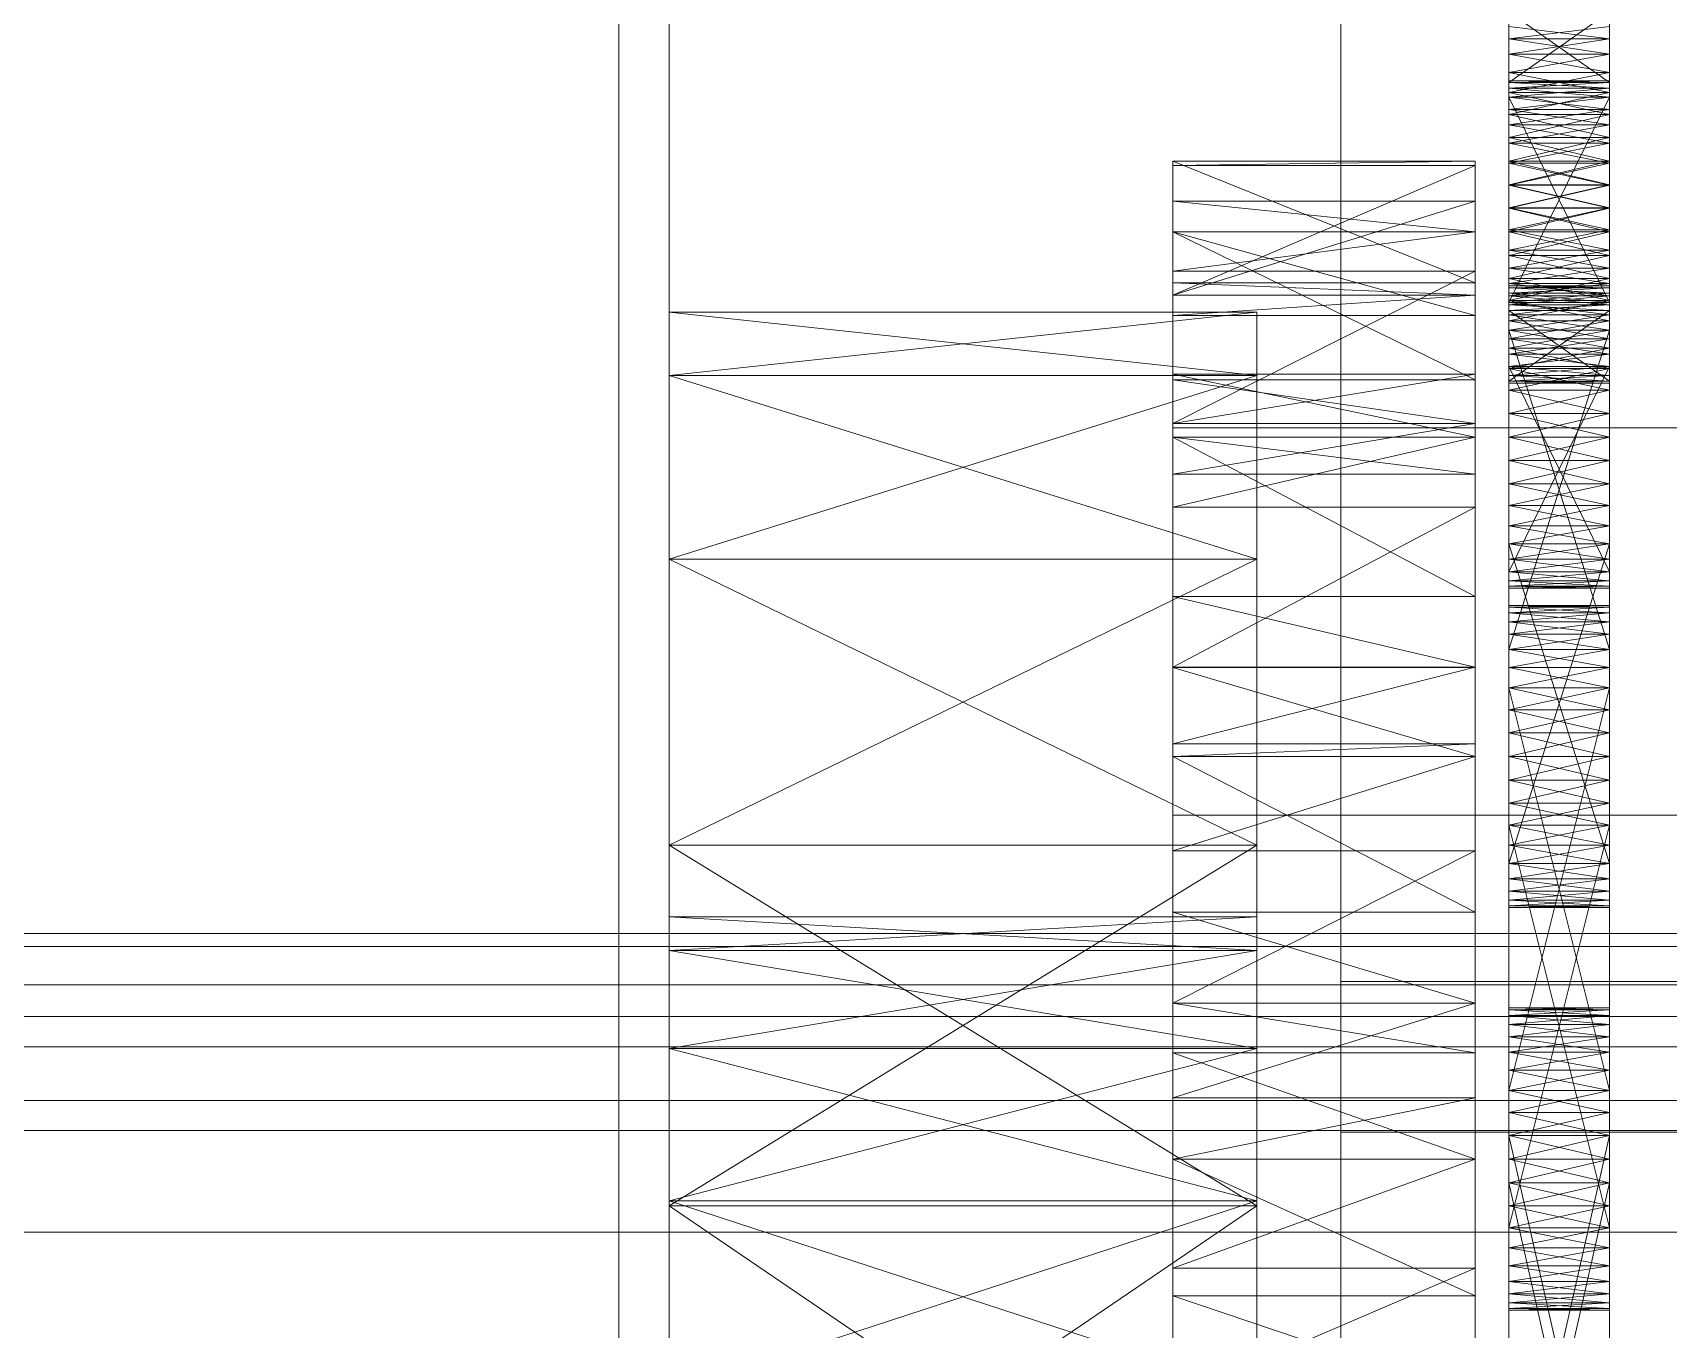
# Model space of a CAD drawing. Header units: millimetres. Extents: x -1970 to 59977, y -65068 to 6837.
# Drawn here: x 1362.1 to 1459.5, y -33217.1 to -33139.8 of the extents above; entities that cross this region are included whole.
import ezdxf

# ---------------------------------------------------------------- set-up
doc = ezdxf.new("R2010")
doc.units = ezdxf.units.MM
doc.layers.add('frontal_C03', color=7, linetype='Continuous', lineweight=0)
doc.layers.add('frontal_secador', color=7, linetype='Continuous', lineweight=0)

msp = doc.modelspace()

# ---------------------------------------------------------------- linework, layer by layer
at = {"layer": 'frontal_C03'}
for p, q in [((1440, -33196.342), (1440, -32849.435)), ((1440, -32858.418), (1440, -33205.325)), ((1440, -33465.833), (1440, -33118.927)), ((1440, -33127.91), (1440, -33474.816)), ((1430, -33186.434), (1430, -33163.387)), ((1430, -33163.387), (1530, -33163.387)), ((1430, -33198.434), (1430, -33163.387)), ((1530, -33186.434), (1430, -33186.434)), ((1430, -33186.434), (1430, -33198.434)), ((1480, -33196.342), (1440, -33196.342)), ((1440, -33196.342), (1440, -33205.325)), ((1530, -33198.434), (-1530, -33198.434)), ((1430, -33198.434), (1530, -33198.434)), ((1530, -33203.434), (-1530, -33203.434)), ((1440, -33205.325), (1480, -33205.325))]:
    msp.add_line(p, q, dxfattribs=at)
at = {"layer": 'frontal_secador'}
for p, q in [((1400, -33250), (1400, -33000)), ((1400, -36000), (1400, -33000)), ((1397, -35940), (1397, -33075)), ((1400, -36000), (1400, -33075)), ((1400, -34600), (1400, -33075)), ((1400, -35940), (1400, -33075)), ((1400, -34650), (1400, -33075)), ((1450, -33138.5), (1450, -33142.82)), ((1450, -33138.5), (1450, -33143.69)), ((1450, -33140.219), (1450, -33138.5)), ((1450, -33142.82), (1450, -33138.611)), ((1456, -33142.82), (1450, -33138.611)), ((1450, -33143.15), (1450, -33138.611)), ((1450, -33138.611), (1450, -33141.136)), ((1450, -33138.611), (1450, -33146.092)), ((1450, -33146.419), (1450, -33138.611)), ((1450, -33138.611), (1450, -33155.519)), ((1450, -33156.999), (1450, -33138.611)), ((1456, -33138.611), (1450, -33142.82)), ((1456, -33142.82), (1456, -33138.5)), ((1456, -33143.69), (1456, -33138.5)), ((1456, -33138.5), (1456, -33140.219)), ((1456, -33138.611), (1456, -33142.82)), ((1456, -33138.611), (1456, -33143.15)), ((1456, -33141.136), (1456, -33138.611)), ((1456, -33146.092), (1456, -33138.611)), ((1456, -33138.611), (1456, -33146.419)), ((1456, -33155.519), (1456, -33138.611)), ((1456, -33138.611), (1456, -33156.999)), ((1450, -33140.219), (1450, -33138.94)), ((1450, -33139.481), (1450, -33140.219)), ((1456, -33139.481), (1450, -33140.219)), ((1450, -33139.481), (1450, -33141.136)), ((1456, -33140.219), (1450, -33139.481)), ((1456, -33138.94), (1456, -33140.219)), ((1456, -33140.219), (1456, -33139.481)), ((1456, -33141.136), (1456, -33139.481)), ((1450, -33142.21), (1450, -33140.219)), ((1450, -33140.219), (1450, -33141.136)), ((1450, -33144.719), (1450, -33140.219)), ((1450, -33140.219), (1450, -33143.69)), ((1450, -33150.281), (1450, -33140.219)), ((1456, -33140.219), (1450, -33140.219)), ((1456, -33140.219), (1450, -33141.136)), ((1456, -33141.136), (1450, -33140.219)), ((1456, -33140.219), (1456, -33142.21)), ((1456, -33141.136), (1456, -33140.219)), ((1456, -33140.219), (1456, -33144.719)), ((1456, -33143.69), (1456, -33140.219)), ((1456, -33140.219), (1456, -33150.281)), ((1450, -33141.136), (1450, -33142.21)), ((1456, -33141.136), (1450, -33141.136)), ((1456, -33141.136), (1450, -33142.21)), ((1450, -33141.136), (1450, -33143.414)), ((1450, -33141.136), (1450, -33146.092)), ((1456, -33142.21), (1450, -33141.136)), ((1456, -33142.21), (1456, -33141.136)), ((1456, -33143.414), (1456, -33141.136)), ((1456, -33146.092), (1456, -33141.136)), ((1450, -33144.719), (1450, -33142.21)), ((1450, -33142.21), (1450, -33143.414)), ((1456, -33142.21), (1450, -33142.21)), ((1456, -33142.21), (1450, -33143.414)), ((1456, -33143.414), (1450, -33142.21)), ((1450, -33142.709), (1450, -33143.15)), ((1450, -33142.82), (1450, -33142.709)), ((1456, -33142.82), (1450, -33142.709)), ((1456, -33142.709), (1450, -33142.709)), ((1456, -33142.709), (1450, -33142.82)), ((1456, -33142.21), (1456, -33144.719)), ((1456, -33143.414), (1456, -33142.21)), ((1456, -33143.15), (1456, -33142.709)), ((1456, -33142.709), (1456, -33142.82)), ((1450, -33143.15), (1450, -33142.82)), ((1456, -33143.15), (1450, -33142.82)), ((1456, -33142.82), (1450, -33142.82)), ((1456, -33142.82), (1450, -33143.15)), ((1450, -33142.82), (1450, -33143.69)), ((1450, -33156.643), (1450, -33142.82)), ((1450, -33142.82), (1450, -33147.623)), ((1450, -33161.143), (1450, -33142.82)), ((1450, -33142.82), (1450, -33158.073)), ((1450, -33171.206), (1450, -33142.82)), ((1450, -33143.15), (1450, -33155.906)), ((1450, -33143.69), (1450, -33143.15)), ((1450, -33144.428), (1450, -33143.15)), ((1450, -33143.15), (1450, -33157.561)), ((1450, -33146.419), (1450, -33143.15)), ((1450, -33151.709), (1450, -33143.15)), ((1456, -33143.69), (1450, -33143.15)), ((1456, -33143.15), (1450, -33143.15)), ((1456, -33143.15), (1450, -33143.69)), ((1450, -33143.414), (1450, -33144.719)), ((1456, -33143.414), (1450, -33143.414)), ((1456, -33143.414), (1450, -33144.719)), ((1450, -33143.414), (1450, -33146.092)), ((1456, -33144.719), (1450, -33143.414)), ((1450, -33155.906), (1450, -33143.69)), ((1450, -33143.69), (1450, -33144.428)), ((1456, -33155.906), (1450, -33143.69)), ((1456, -33143.69), (1450, -33143.69)), ((1456, -33143.69), (1450, -33144.428)), ((1450, -33143.69), (1450, -33145.345)), ((1450, -33143.69), (1450, -33147.623)), ((1450, -33143.69), (1450, -33153.117)), ((1450, -33143.69), (1450, -33160.598)), ((1450, -33150.281), (1450, -33143.69)), ((1456, -33144.428), (1450, -33143.69)), ((1450, -33156.643), (1450, -33143.69)), ((1456, -33143.69), (1450, -33155.906)), ((1456, -33142.82), (1456, -33143.15)), ((1456, -33143.69), (1456, -33142.82)), ((1456, -33142.82), (1456, -33156.643)), ((1456, -33147.623), (1456, -33142.82)), ((1456, -33142.82), (1456, -33161.143)), ((1456, -33158.073), (1456, -33142.82)), ((1456, -33142.82), (1456, -33171.206)), ((1456, -33155.906), (1456, -33143.15)), ((1456, -33143.15), (1456, -33143.69)), ((1456, -33143.15), (1456, -33144.428)), ((1456, -33157.561), (1456, -33143.15)), ((1456, -33143.15), (1456, -33146.419)), ((1456, -33143.15), (1456, -33151.709)), ((1456, -33144.719), (1456, -33143.414)), ((1456, -33146.092), (1456, -33143.414)), ((1456, -33143.69), (1456, -33155.906)), ((1456, -33144.428), (1456, -33143.69)), ((1456, -33145.345), (1456, -33143.69)), ((1456, -33147.623), (1456, -33143.69)), ((1456, -33153.117), (1456, -33143.69)), ((1456, -33160.598), (1456, -33143.69)), ((1456, -33143.69), (1456, -33150.281)), ((1456, -33143.69), (1456, -33156.643)), ((1450, -33146.419), (1450, -33144.428)), ((1450, -33144.428), (1450, -33145.345)), ((1456, -33144.428), (1450, -33144.428)), ((1456, -33144.428), (1450, -33145.345)), ((1456, -33145.345), (1450, -33144.428)), ((1450, -33147.5), (1450, -33144.719)), ((1450, -33144.719), (1450, -33146.092)), ((1450, -33150.281), (1450, -33144.719)), ((1456, -33144.719), (1450, -33144.719)), ((1456, -33144.719), (1450, -33146.092)), ((1456, -33146.092), (1450, -33144.719)), ((1456, -33144.428), (1456, -33146.419)), ((1456, -33145.345), (1456, -33144.428)), ((1456, -33144.719), (1456, -33147.5)), ((1456, -33146.092), (1456, -33144.719)), ((1456, -33144.719), (1456, -33150.281)), ((1450, -33145.345), (1450, -33146.419)), ((1456, -33145.345), (1450, -33145.345)), ((1456, -33145.345), (1450, -33146.419)), ((1450, -33145.345), (1450, -33147.623)), ((1456, -33146.419), (1450, -33145.345)), ((1456, -33146.419), (1456, -33145.345)), ((1456, -33147.623), (1456, -33145.345)), ((1450, -33146.092), (1450, -33147.5)), ((1456, -33146.092), (1450, -33146.092)), ((1456, -33146.092), (1450, -33147.5)), ((1450, -33146.092), (1450, -33148.908)), ((1450, -33146.092), (1450, -33151.586)), ((1450, -33146.092), (1450, -33155.519)), ((1456, -33147.5), (1450, -33146.092)), ((1450, -33148.928), (1450, -33146.419)), ((1450, -33146.419), (1450, -33147.623)), ((1450, -33151.709), (1450, -33146.419)), ((1456, -33146.419), (1450, -33146.419)), ((1456, -33146.419), (1450, -33147.623)), ((1456, -33147.623), (1450, -33146.419)), ((1450, -33156.999), (1450, -33146.419)), ((1456, -33147.5), (1456, -33146.092)), ((1456, -33148.908), (1456, -33146.092)), ((1456, -33151.586), (1456, -33146.092)), ((1456, -33155.519), (1456, -33146.092)), ((1456, -33146.419), (1456, -33148.928)), ((1456, -33147.623), (1456, -33146.419)), ((1456, -33146.419), (1456, -33151.709)), ((1456, -33146.419), (1456, -33156.999)), ((1430, -33154.744), (1430, -33147.5)), ((1430, -33147.5), (1430, -33147.765)), ((1448, -33154.744), (1430, -33147.5)), ((1448, -33147.5), (1430, -33147.5)), ((1448, -33147.5), (1430, -33147.765)), ((1448, -33147.765), (1448, -33147.5)), ((1448, -33147.5), (1448, -33154.744)), ((1450, -33150.281), (1450, -33147.5)), ((1450, -33147.5), (1450, -33148.908)), ((1456, -33147.5), (1450, -33147.5)), ((1456, -33147.5), (1450, -33148.908)), ((1456, -33148.908), (1450, -33147.5)), ((1450, -33147.623), (1450, -33148.928)), ((1456, -33147.623), (1450, -33147.623)), ((1456, -33147.623), (1450, -33148.928)), ((1450, -33147.623), (1450, -33150.301)), ((1450, -33147.623), (1450, -33153.117)), ((1456, -33148.928), (1450, -33147.623)), ((1450, -33147.623), (1450, -33158.073)), ((1456, -33147.5), (1456, -33150.281)), ((1456, -33148.908), (1456, -33147.5)), ((1456, -33148.928), (1456, -33147.623)), ((1456, -33150.301), (1456, -33147.623)), ((1456, -33153.117), (1456, -33147.623)), ((1456, -33158.073), (1456, -33147.623)), ((1430, -33147.765), (1430, -33154.744)), ((1430, -33147.765), (1430, -33155.473)), ((1448, -33147.765), (1430, -33147.765)), ((1448, -33147.765), (1430, -33155.473)), ((1448, -33154.744), (1448, -33147.765)), ((1448, -33155.473), (1448, -33147.765)), ((1450, -33148.908), (1450, -33150.281)), ((1456, -33148.908), (1450, -33148.908)), ((1456, -33148.908), (1450, -33150.281)), ((1450, -33148.908), (1450, -33151.586)), ((1456, -33150.281), (1450, -33148.908)), ((1450, -33151.709), (1450, -33148.928)), ((1450, -33148.928), (1450, -33150.301)), ((1456, -33148.928), (1450, -33148.928)), ((1456, -33148.928), (1450, -33150.301)), ((1456, -33150.301), (1450, -33148.928)), ((1456, -33150.281), (1456, -33148.908)), ((1456, -33151.586), (1456, -33148.908)), ((1456, -33148.928), (1456, -33151.709)), ((1456, -33150.301), (1456, -33148.928)), ((1430, -33149.876), (1430, -33160.513)), ((1430, -33151.709), (1430, -33149.876)), ((1430, -33149.876), (1430, -33155.473)), ((1448, -33151.709), (1430, -33149.876)), ((1448, -33149.876), (1430, -33149.876)), ((1448, -33149.876), (1430, -33155.473)), ((1448, -33160.513), (1448, -33149.876)), ((1448, -33149.876), (1448, -33151.709)), ((1448, -33155.473), (1448, -33149.876)), ((1450, -33152.79), (1450, -33150.281)), ((1450, -33150.281), (1450, -33151.586)), ((1450, -33154.781), (1450, -33150.281)), ((1450, -33160.598), (1450, -33150.281)), ((1456, -33150.281), (1450, -33150.281)), ((1456, -33150.281), (1450, -33151.586)), ((1456, -33151.586), (1450, -33150.281)), ((1450, -33150.301), (1450, -33151.709)), ((1456, -33150.301), (1450, -33150.301)), ((1456, -33150.301), (1450, -33151.709)), ((1450, -33150.301), (1450, -33153.117)), ((1456, -33151.709), (1450, -33150.301)), ((1456, -33150.281), (1456, -33152.79)), ((1456, -33151.586), (1456, -33150.281)), ((1456, -33150.281), (1456, -33154.781)), ((1456, -33150.281), (1456, -33160.598)), ((1456, -33151.709), (1456, -33150.301)), ((1456, -33153.117), (1456, -33150.301)), ((1430, -33160.513), (1430, -33151.709)), ((1430, -33156.683), (1430, -33151.709)), ((1430, -33151.709), (1430, -33154.046)), ((1448, -33160.513), (1430, -33151.709)), ((1448, -33151.709), (1430, -33151.709)), ((1448, -33156.683), (1430, -33151.709)), ((1448, -33151.709), (1430, -33154.046)), ((1448, -33151.709), (1448, -33160.513)), ((1448, -33154.046), (1448, -33151.709)), ((1448, -33151.709), (1448, -33156.683)), ((1450, -33151.586), (1450, -33152.79)), ((1456, -33151.586), (1450, -33151.586)), ((1456, -33151.586), (1450, -33152.79)), ((1450, -33151.586), (1450, -33153.864)), ((1450, -33151.586), (1450, -33155.519)), ((1456, -33152.79), (1450, -33151.586)), ((1450, -33154.49), (1450, -33151.709)), ((1450, -33151.709), (1450, -33153.117)), ((1450, -33156.999), (1450, -33151.709)), ((1450, -33172.814), (1450, -33151.709)), ((1450, -33151.709), (1450, -33157.561)), ((1456, -33151.709), (1450, -33151.709)), ((1456, -33151.709), (1450, -33153.117)), ((1456, -33153.117), (1450, -33151.709)), ((1456, -33152.79), (1456, -33151.586)), ((1456, -33153.864), (1456, -33151.586)), ((1456, -33155.519), (1456, -33151.586)), ((1456, -33151.709), (1456, -33154.49)), ((1456, -33153.117), (1456, -33151.709)), ((1456, -33151.709), (1456, -33156.999)), ((1456, -33151.709), (1456, -33172.814)), ((1456, -33157.561), (1456, -33151.709)), ((1450, -33154.781), (1450, -33152.79)), ((1450, -33152.79), (1450, -33153.864)), ((1456, -33152.79), (1450, -33152.79)), ((1456, -33152.79), (1450, -33153.864)), ((1456, -33153.864), (1450, -33152.79)), ((1450, -33153.117), (1450, -33154.49)), ((1456, -33153.117), (1450, -33153.117)), ((1456, -33153.117), (1450, -33154.49)), ((1450, -33153.117), (1450, -33155.795)), ((1450, -33153.117), (1450, -33158.073)), ((1450, -33153.117), (1450, -33160.598)), ((1456, -33154.49), (1450, -33153.117)), ((1456, -33152.79), (1456, -33154.781)), ((1456, -33153.864), (1456, -33152.79)), ((1456, -33154.49), (1456, -33153.117)), ((1456, -33155.795), (1456, -33153.117)), ((1456, -33158.073), (1456, -33153.117)), ((1456, -33160.598), (1456, -33153.117)), ((1430, -33154.046), (1430, -33156.683)), ((1430, -33154.046), (1430, -33163.111)), ((1448, -33154.046), (1430, -33154.046)), ((1448, -33154.046), (1430, -33163.111)), ((1448, -33156.683), (1448, -33154.046)), ((1448, -33163.111), (1448, -33154.046)), ((1450, -33153.864), (1450, -33154.781)), ((1456, -33153.864), (1450, -33153.864)), ((1456, -33153.864), (1450, -33154.781)), ((1450, -33153.864), (1450, -33155.519)), ((1456, -33154.781), (1450, -33153.864)), ((1456, -33154.781), (1456, -33153.864)), ((1456, -33155.519), (1456, -33153.864)), ((1430, -33155.473), (1430, -33154.744)), ((1448, -33155.473), (1430, -33154.744)), ((1448, -33154.744), (1430, -33154.744)), ((1448, -33154.744), (1448, -33155.473)), ((1450, -33156.999), (1450, -33154.49)), ((1450, -33154.49), (1450, -33155.795)), ((1456, -33154.49), (1450, -33154.49)), ((1456, -33154.49), (1450, -33155.795)), ((1456, -33155.795), (1450, -33154.49)), ((1450, -33156.06), (1450, -33154.781)), ((1450, -33154.781), (1450, -33155.519)), ((1450, -33160.598), (1450, -33154.781)), ((1456, -33154.781), (1450, -33154.781)), ((1456, -33154.781), (1450, -33155.519)), ((1456, -33155.519), (1450, -33154.781)), ((1450, -33154.925), (1450, -33155.365)), ((1450, -33155.035), (1450, -33154.925)), ((1450, -33154.925), (1450, -33156.643)), ((1450, -33154.925), (1450, -33178.865)), ((1450, -33161.143), (1450, -33154.925)), ((1456, -33155.035), (1450, -33154.925)), ((1456, -33154.925), (1450, -33154.925)), ((1456, -33154.925), (1450, -33155.035)), ((1450, -33155.365), (1450, -33155.035)), ((1456, -33155.365), (1450, -33155.035)), ((1456, -33155.035), (1450, -33155.035)), ((1456, -33155.035), (1450, -33155.365)), ((1450, -33155.035), (1450, -33155.906)), ((1450, -33155.035), (1450, -33157.561)), ((1450, -33155.365), (1450, -33156.643)), ((1450, -33155.906), (1450, -33155.365)), ((1456, -33155.906), (1450, -33155.365)), ((1456, -33155.365), (1450, -33155.365)), ((1456, -33155.365), (1450, -33155.906)), ((1456, -33154.49), (1456, -33156.999)), ((1456, -33155.795), (1456, -33154.49)), ((1456, -33154.781), (1456, -33156.06)), ((1456, -33155.519), (1456, -33154.781)), ((1456, -33154.781), (1456, -33160.598)), ((1456, -33155.365), (1456, -33154.925)), ((1456, -33154.925), (1456, -33155.035)), ((1456, -33156.643), (1456, -33154.925)), ((1456, -33178.865), (1456, -33154.925)), ((1456, -33154.925), (1456, -33161.143)), ((1456, -33155.035), (1456, -33155.365)), ((1456, -33155.906), (1456, -33155.035)), ((1456, -33157.561), (1456, -33155.035)), ((1456, -33156.643), (1456, -33155.365)), ((1456, -33155.365), (1456, -33155.906)), ((1430, -33155.473), (1430, -33160.513)), ((1430, -33155.473), (1430, -33163.111)), ((1430, -33155.473), (1430, -33156.683)), ((1430, -33177.639), (1430, -33155.473)), ((1448, -33155.473), (1430, -33155.473)), ((1448, -33155.473), (1430, -33156.683)), ((1448, -33160.513), (1448, -33155.473)), ((1448, -33163.111), (1448, -33155.473)), ((1448, -33156.683), (1448, -33155.473)), ((1448, -33155.473), (1448, -33177.639)), ((1450, -33155.519), (1450, -33156.06)), ((1456, -33155.519), (1450, -33155.519)), ((1456, -33155.519), (1450, -33156.06)), ((1450, -33155.519), (1450, -33156.389)), ((1450, -33155.519), (1450, -33160.709)), ((1450, -33155.519), (1450, -33160.269)), ((1450, -33155.519), (1450, -33156.999)), ((1456, -33156.06), (1450, -33155.519)), ((1450, -33155.795), (1450, -33156.999)), ((1456, -33155.795), (1450, -33155.795)), ((1456, -33155.795), (1450, -33156.999)), ((1450, -33155.795), (1450, -33158.073)), ((1456, -33156.999), (1450, -33155.795)), ((1450, -33156.643), (1450, -33155.906)), ((1456, -33156.643), (1450, -33155.906)), ((1456, -33155.906), (1450, -33155.906)), ((1456, -33155.906), (1450, -33156.643)), ((1450, -33155.906), (1450, -33157.561)), ((1450, -33177.66), (1450, -33155.906)), ((1450, -33182.95), (1450, -33155.906)), ((1450, -33155.906), (1450, -33168.01)), ((1450, -33191.51), (1450, -33155.906)), ((1450, -33160.598), (1450, -33156.06)), ((1450, -33156.06), (1450, -33156.389)), ((1456, -33156.06), (1450, -33156.06)), ((1456, -33156.06), (1450, -33156.389)), ((1456, -33156.389), (1450, -33156.06)), ((1450, -33156.389), (1450, -33160.598)), ((1456, -33156.389), (1450, -33156.389)), ((1456, -33156.389), (1450, -33160.598)), ((1450, -33156.389), (1450, -33160.709)), ((1456, -33160.598), (1450, -33156.389)), ((1456, -33156.06), (1456, -33155.519)), ((1456, -33156.389), (1456, -33155.519)), ((1456, -33160.709), (1456, -33155.519)), ((1456, -33160.269), (1456, -33155.519)), ((1456, -33156.999), (1456, -33155.519)), ((1456, -33156.999), (1456, -33155.795)), ((1456, -33158.073), (1456, -33155.795)), ((1456, -33155.906), (1456, -33156.643)), ((1456, -33157.561), (1456, -33155.906)), ((1456, -33155.906), (1456, -33177.66)), ((1456, -33155.906), (1456, -33182.95)), ((1456, -33168.01), (1456, -33155.906)), ((1456, -33155.906), (1456, -33191.51)), ((1456, -33156.06), (1456, -33160.598)), ((1456, -33156.389), (1456, -33156.06)), ((1456, -33160.598), (1456, -33156.389)), ((1456, -33160.709), (1456, -33156.389)), ((1400, -33160.269), (1400, -33156.5)), ((1435, -33160.269), (1400, -33156.5)), ((1435, -33156.5), (1400, -33156.5)), ((1435, -33156.5), (1400, -33160.269)), ((1430, -33163.111), (1430, -33156.683)), ((1448, -33156.683), (1430, -33156.683)), ((1435, -33160.269), (1435, -33156.5)), ((1448, -33156.683), (1448, -33163.111)), ((1450, -33156.643), (1450, -33176.586)), ((1450, -33157.561), (1450, -33156.643)), ((1450, -33158.635), (1450, -33156.643)), ((1450, -33156.643), (1450, -33178.865)), ((1450, -33161.143), (1450, -33156.643)), ((1456, -33157.561), (1450, -33156.643)), ((1456, -33156.643), (1450, -33156.643)), ((1456, -33156.643), (1450, -33157.561)), ((1450, -33158.99), (1450, -33156.999)), ((1450, -33156.999), (1450, -33158.073)), ((1450, -33172.814), (1450, -33156.999)), ((1456, -33156.999), (1450, -33156.999)), ((1456, -33156.999), (1450, -33158.073)), ((1456, -33158.073), (1450, -33156.999)), ((1450, -33160.269), (1450, -33156.999)), ((1456, -33176.586), (1456, -33156.643)), ((1456, -33156.643), (1456, -33157.561)), ((1456, -33156.643), (1456, -33158.635)), ((1456, -33178.865), (1456, -33156.643)), ((1456, -33156.643), (1456, -33161.143)), ((1456, -33156.999), (1456, -33158.99)), ((1456, -33158.073), (1456, -33156.999)), ((1456, -33156.999), (1456, -33172.814)), ((1456, -33156.999), (1456, -33160.269)), ((1450, -33176.586), (1450, -33157.561)), ((1450, -33157.561), (1450, -33158.635)), ((1456, -33176.586), (1450, -33157.561)), ((1456, -33157.561), (1450, -33157.561)), ((1456, -33157.561), (1450, -33158.635)), ((1450, -33157.561), (1450, -33159.839)), ((1450, -33157.561), (1450, -33162.517)), ((1450, -33157.561), (1450, -33168.01)), ((1450, -33157.561), (1450, -33172.814)), ((1456, -33158.635), (1450, -33157.561)), ((1450, -33177.66), (1450, -33157.561)), ((1456, -33157.561), (1450, -33176.586)), ((1450, -33158.073), (1450, -33158.99)), ((1456, -33158.073), (1450, -33158.073)), ((1456, -33158.073), (1450, -33158.99)), ((1450, -33158.073), (1450, -33159.728)), ((1450, -33158.073), (1450, -33160.598)), ((1456, -33158.99), (1450, -33158.073)), ((1450, -33158.073), (1450, -33172.484)), ((1450, -33158.073), (1450, -33172.925)), ((1450, -33158.073), (1450, -33171.206)), ((1456, -33157.561), (1456, -33176.586)), ((1456, -33158.635), (1456, -33157.561)), ((1456, -33159.839), (1456, -33157.561)), ((1456, -33162.517), (1456, -33157.561)), ((1456, -33168.01), (1456, -33157.561)), ((1456, -33172.814), (1456, -33157.561)), ((1456, -33157.561), (1456, -33177.66)), ((1456, -33158.99), (1456, -33158.073)), ((1456, -33159.728), (1456, -33158.073)), ((1456, -33160.598), (1456, -33158.073)), ((1456, -33172.484), (1456, -33158.073)), ((1456, -33172.925), (1456, -33158.073)), ((1456, -33171.206), (1456, -33158.073)), ((1450, -33161.143), (1450, -33158.635)), ((1450, -33158.635), (1450, -33159.839)), ((1456, -33158.635), (1450, -33158.635)), ((1456, -33158.635), (1450, -33159.839)), ((1456, -33159.839), (1450, -33158.635)), ((1450, -33171.944), (1450, -33158.99)), ((1450, -33158.99), (1450, -33159.728)), ((1450, -33172.814), (1450, -33158.99)), ((1456, -33158.99), (1450, -33158.99)), ((1456, -33158.99), (1450, -33159.728)), ((1456, -33159.728), (1450, -33158.99)), ((1450, -33160.269), (1450, -33158.99)), ((1456, -33158.635), (1456, -33161.143)), ((1456, -33159.839), (1456, -33158.635)), ((1456, -33158.99), (1456, -33171.944)), ((1456, -33159.728), (1456, -33158.99)), ((1456, -33158.99), (1456, -33172.814)), ((1456, -33158.99), (1456, -33160.269)), ((1400, -33160.269), (1400, -33188.24)), ((1400, -33171.206), (1400, -33160.269)), ((1400, -33233.5), (1400, -33160.269)), ((1400, -33200.33), (1400, -33160.269)), ((1400, -33194.507), (1400, -33160.269)), ((1400, -33192.5), (1400, -33160.269)), ((1435, -33171.206), (1400, -33160.269)), ((1435, -33160.269), (1400, -33160.269)), ((1435, -33160.269), (1400, -33171.206)), ((1430, -33160.173), (1430, -33173.428)), ((1430, -33163.925), (1430, -33160.173)), ((1430, -33160.173), (1430, -33163.111)), ((1448, -33163.925), (1430, -33160.173)), ((1448, -33160.173), (1430, -33160.173)), ((1448, -33160.173), (1430, -33163.111)), ((1435, -33188.24), (1435, -33160.269)), ((1435, -33160.269), (1435, -33171.206)), ((1435, -33160.269), (1435, -33233.5)), ((1435, -33160.269), (1435, -33200.33)), ((1435, -33160.269), (1435, -33194.507)), ((1435, -33160.269), (1435, -33192.5)), ((1448, -33173.428), (1448, -33160.173)), ((1448, -33160.173), (1448, -33163.925)), ((1448, -33163.111), (1448, -33160.173)), ((1450, -33159.728), (1450, -33171.944)), ((1456, -33159.728), (1450, -33159.728)), ((1456, -33159.728), (1450, -33171.944)), ((1450, -33159.728), (1450, -33160.598)), ((1450, -33160.269), (1450, -33159.728)), ((1456, -33160.269), (1450, -33159.728)), ((1456, -33159.728), (1450, -33160.269)), ((1450, -33159.728), (1450, -33172.484)), ((1456, -33171.944), (1450, -33159.728)), ((1450, -33159.839), (1450, -33161.143)), ((1456, -33159.839), (1450, -33159.839)), ((1456, -33159.839), (1450, -33161.143)), ((1450, -33159.839), (1450, -33162.517)), ((1456, -33161.143), (1450, -33159.839)), ((1450, -33160.598), (1450, -33160.269)), ((1456, -33160.598), (1450, -33160.269)), ((1456, -33160.269), (1450, -33160.269)), ((1450, -33160.709), (1450, -33160.269)), ((1456, -33160.269), (1450, -33160.598)), ((1456, -33171.944), (1456, -33159.728)), ((1456, -33160.598), (1456, -33159.728)), ((1456, -33159.728), (1456, -33160.269)), ((1456, -33172.484), (1456, -33159.728)), ((1456, -33161.143), (1456, -33159.839)), ((1456, -33162.517), (1456, -33159.839)), ((1456, -33160.269), (1456, -33160.598)), ((1456, -33160.269), (1456, -33160.709)), ((1430, -33163.111), (1430, -33160.513)), ((1448, -33163.111), (1430, -33160.513)), ((1448, -33160.513), (1430, -33160.513)), ((1448, -33160.513), (1448, -33163.111)), ((1450, -33160.598), (1450, -33160.709)), ((1450, -33160.598), (1456, -33160.598)), ((1456, -33160.598), (1450, -33160.709)), ((1456, -33160.709), (1450, -33160.598)), ((1456, -33160.709), (1450, -33160.709)), ((1450, -33163.925), (1450, -33161.143)), ((1450, -33161.143), (1450, -33162.517)), ((1450, -33166.706), (1450, -33161.143)), ((1450, -33190.969), (1450, -33161.143)), ((1450, -33161.143), (1450, -33178.865)), ((1456, -33161.143), (1450, -33161.143)), ((1456, -33161.143), (1450, -33162.517)), ((1456, -33162.517), (1450, -33161.143)), ((1450, -33171.206), (1450, -33161.143)), ((1456, -33160.598), (1456, -33160.709)), ((1456, -33161.143), (1456, -33163.925)), ((1456, -33162.517), (1456, -33161.143)), ((1456, -33161.143), (1456, -33166.706)), ((1456, -33161.143), (1456, -33190.969)), ((1456, -33178.865), (1456, -33161.143)), ((1456, -33161.143), (1456, -33171.206)), ((1430, -33163.111), (1430, -33173.428)), ((1430, -33163.111), (1430, -33177.639)), ((1430, -33163.111), (1430, -33166.141)), ((1430, -33163.111), (1430, -33197.635)), ((1430, -33163.111), (1430, -33245.858)), ((1448, -33163.111), (1430, -33163.111)), ((1448, -33163.111), (1430, -33166.141)), ((1448, -33173.428), (1448, -33163.111)), ((1448, -33177.639), (1448, -33163.111)), ((1448, -33166.141), (1448, -33163.111)), ((1448, -33197.635), (1448, -33163.111)), ((1448, -33245.858), (1448, -33163.111)), ((1450, -33162.517), (1450, -33163.925)), ((1456, -33162.517), (1450, -33162.517)), ((1456, -33162.517), (1450, -33163.925)), ((1450, -33162.517), (1450, -33165.333)), ((1450, -33162.517), (1450, -33168.01)), ((1456, -33163.925), (1450, -33162.517)), ((1456, -33163.925), (1456, -33162.517)), ((1456, -33165.333), (1456, -33162.517)), ((1456, -33168.01), (1456, -33162.517)), ((1430, -33173.428), (1430, -33163.925)), ((1430, -33166.141), (1430, -33163.925)), ((1430, -33163.925), (1430, -33168.105)), ((1448, -33173.428), (1430, -33163.925)), ((1448, -33163.925), (1430, -33163.925)), ((1448, -33166.141), (1430, -33163.925)), ((1448, -33163.925), (1430, -33168.105)), ((1448, -33163.925), (1448, -33173.428)), ((1448, -33168.105), (1448, -33163.925)), ((1448, -33163.925), (1448, -33166.141)), ((1450, -33166.706), (1450, -33163.925)), ((1450, -33163.925), (1450, -33165.333)), ((1456, -33163.925), (1450, -33163.925)), ((1456, -33163.925), (1450, -33165.333)), ((1456, -33165.333), (1450, -33163.925)), ((1456, -33163.925), (1456, -33166.706)), ((1456, -33165.333), (1456, -33163.925)), ((1430, -33168.105), (1430, -33166.141)), ((1430, -33177.639), (1430, -33166.141)), ((1448, -33166.141), (1430, -33166.141)), ((1448, -33166.141), (1448, -33168.105)), ((1448, -33166.141), (1448, -33177.639)), ((1450, -33165.333), (1450, -33166.706)), ((1456, -33165.333), (1450, -33165.333)), ((1456, -33165.333), (1450, -33166.706)), ((1450, -33165.333), (1450, -33168.01)), ((1456, -33166.706), (1450, -33165.333)), ((1456, -33166.706), (1456, -33165.333)), ((1456, -33168.01), (1456, -33165.333)), ((1450, -33169.215), (1450, -33166.706)), ((1450, -33166.706), (1450, -33168.01)), ((1450, -33190.969), (1450, -33166.706)), ((1456, -33166.706), (1450, -33166.706)), ((1456, -33166.706), (1450, -33168.01)), ((1456, -33168.01), (1450, -33166.706)), ((1450, -33171.206), (1450, -33166.706)), ((1456, -33166.706), (1456, -33169.215)), ((1456, -33168.01), (1456, -33166.706)), ((1456, -33166.706), (1456, -33190.969)), ((1456, -33166.706), (1456, -33171.206)), ((1430, -33168.105), (1430, -33177.639)), ((1448, -33168.105), (1430, -33168.105)), ((1448, -33168.105), (1430, -33177.639)), ((1448, -33177.639), (1448, -33168.105)), ((1450, -33168.01), (1450, -33169.215)), ((1456, -33168.01), (1450, -33168.01)), ((1456, -33168.01), (1450, -33169.215)), ((1450, -33168.01), (1450, -33170.289)), ((1450, -33168.01), (1450, -33171.944)), ((1450, -33168.01), (1450, -33172.814)), ((1456, -33169.215), (1450, -33168.01)), ((1450, -33168.01), (1450, -33190.232)), ((1450, -33168.01), (1450, -33191.51)), ((1456, -33169.215), (1456, -33168.01)), ((1456, -33170.289), (1456, -33168.01)), ((1456, -33171.944), (1456, -33168.01)), ((1456, -33172.814), (1456, -33168.01)), ((1456, -33190.232), (1456, -33168.01)), ((1456, -33191.51), (1456, -33168.01)), ((1450, -33189.314), (1450, -33169.215)), ((1450, -33169.215), (1450, -33170.289)), ((1450, -33190.969), (1450, -33169.215)), ((1456, -33169.215), (1450, -33169.215)), ((1456, -33169.215), (1450, -33170.289)), ((1456, -33170.289), (1450, -33169.215)), ((1450, -33171.206), (1450, -33169.215)), ((1456, -33169.215), (1456, -33189.314)), ((1456, -33170.289), (1456, -33169.215)), ((1456, -33169.215), (1456, -33190.969)), ((1456, -33169.215), (1456, -33171.206)), ((1450, -33170.289), (1450, -33189.314)), ((1456, -33170.289), (1450, -33170.289)), ((1456, -33170.289), (1450, -33189.314)), ((1450, -33170.289), (1450, -33171.944)), ((1450, -33171.206), (1450, -33170.289)), ((1456, -33171.206), (1450, -33170.289)), ((1456, -33170.289), (1450, -33171.206)), ((1450, -33170.289), (1450, -33190.232)), ((1456, -33189.314), (1450, -33170.289)), ((1456, -33189.314), (1456, -33170.289)), ((1456, -33171.944), (1456, -33170.289)), ((1456, -33170.289), (1456, -33171.206)), ((1456, -33190.232), (1456, -33170.289)), ((1400, -33188.24), (1400, -33171.206)), ((1435, -33188.24), (1400, -33171.206)), ((1435, -33171.206), (1400, -33171.206)), ((1435, -33171.206), (1400, -33188.24)), ((1435, -33171.206), (1435, -33188.24)), ((1450, -33171.944), (1450, -33171.206)), ((1456, -33171.944), (1450, -33171.206)), ((1456, -33171.206), (1450, -33171.206)), ((1450, -33172.484), (1450, -33171.206)), ((1450, -33172.925), (1450, -33171.206)), ((1456, -33171.206), (1450, -33171.944)), ((1450, -33172.814), (1450, -33171.944)), ((1450, -33171.944), (1450, -33172.484)), ((1450, -33171.944), (1456, -33171.944)), ((1456, -33171.944), (1450, -33172.484)), ((1456, -33172.484), (1450, -33171.944)), ((1456, -33171.206), (1456, -33171.944)), ((1456, -33171.206), (1456, -33172.484)), ((1456, -33171.206), (1456, -33172.925)), ((1456, -33171.944), (1456, -33172.814)), ((1456, -33172.484), (1456, -33171.944)), ((1450, -33172.484), (1450, -33172.814)), ((1456, -33172.484), (1450, -33172.484)), ((1456, -33172.484), (1450, -33172.814)), ((1456, -33172.814), (1450, -33172.484)), ((1450, -33172.925), (1450, -33172.484)), ((1450, -33172.814), (1450, -33172.925)), ((1456, -33172.814), (1450, -33172.814)), ((1456, -33172.814), (1450, -33172.925)), ((1456, -33172.925), (1450, -33172.814)), ((1456, -33172.925), (1450, -33172.925)), ((1456, -33172.814), (1456, -33172.484)), ((1456, -33172.484), (1456, -33172.925)), ((1456, -33172.814), (1456, -33172.925)), ((1430, -33177.639), (1430, -33173.428)), ((1448, -33177.639), (1430, -33173.428)), ((1448, -33173.428), (1430, -33173.428)), ((1448, -33173.428), (1448, -33177.639)), ((1450, -33173.95), (1450, -33174.391)), ((1450, -33174.061), (1450, -33173.95)), ((1456, -33174.061), (1450, -33173.95)), ((1456, -33173.95), (1450, -33173.95)), ((1456, -33173.95), (1450, -33174.061)), ((1450, -33174.391), (1450, -33174.061)), ((1456, -33174.391), (1450, -33174.061)), ((1456, -33174.061), (1450, -33174.061)), ((1456, -33174.061), (1450, -33174.391)), ((1450, -33174.061), (1450, -33174.931)), ((1450, -33176.586), (1450, -33174.061)), ((1450, -33174.391), (1450, -33175.669)), ((1450, -33174.931), (1450, -33174.391)), ((1450, -33174.391), (1450, -33177.66)), ((1450, -33174.391), (1450, -33205.517)), ((1456, -33174.931), (1450, -33174.391)), ((1456, -33174.391), (1450, -33174.391)), ((1456, -33174.391), (1450, -33174.931)), ((1456, -33174.391), (1456, -33173.95)), ((1456, -33173.95), (1456, -33174.061)), ((1456, -33174.061), (1456, -33174.391)), ((1456, -33174.931), (1456, -33174.061)), ((1456, -33174.061), (1456, -33176.586)), ((1456, -33175.669), (1456, -33174.391)), ((1456, -33174.391), (1456, -33174.931)), ((1456, -33177.66), (1456, -33174.391)), ((1456, -33205.517), (1456, -33174.391)), ((1450, -33175.669), (1450, -33174.931)), ((1456, -33175.669), (1450, -33174.931)), ((1456, -33174.931), (1450, -33174.931)), ((1456, -33174.931), (1450, -33175.669)), ((1450, -33174.931), (1450, -33176.586)), ((1450, -33174.931), (1450, -33178.865)), ((1450, -33174.931), (1450, -33184.358)), ((1450, -33175.669), (1450, -33177.66)), ((1450, -33176.586), (1450, -33175.669)), ((1456, -33176.586), (1450, -33175.669)), ((1456, -33175.669), (1450, -33175.669)), ((1456, -33175.669), (1450, -33176.586)), ((1456, -33174.931), (1456, -33175.669)), ((1456, -33176.586), (1456, -33174.931)), ((1456, -33178.865), (1456, -33174.931)), ((1456, -33184.358), (1456, -33174.931)), ((1456, -33177.66), (1456, -33175.669)), ((1456, -33175.669), (1456, -33176.586)), ((1450, -33177.66), (1450, -33176.586)), ((1456, -33177.66), (1450, -33176.586)), ((1456, -33176.586), (1450, -33176.586)), ((1456, -33176.586), (1450, -33177.66)), ((1450, -33176.586), (1450, -33178.865)), ((1450, -33204.143), (1450, -33176.586)), ((1450, -33209.706), (1450, -33176.586)), ((1450, -33176.586), (1450, -33184.358)), ((1450, -33215.925), (1450, -33176.586)), ((1456, -33176.586), (1456, -33177.66)), ((1456, -33178.865), (1456, -33176.586)), ((1456, -33176.586), (1456, -33204.143)), ((1456, -33176.586), (1456, -33209.706)), ((1456, -33184.358), (1456, -33176.586)), ((1456, -33176.586), (1456, -33215.925)), ((1430, -33177.639), (1430, -33192.223)), ((1430, -33177.639), (1430, -33197.635)), ((1430, -33177.639), (1430, -33182.194)), ((1430, -33221.142), (1430, -33177.639)), ((1430, -33269.365), (1430, -33177.639)), ((1430, -33177.639), (1430, -33245.858)), ((1430, -33311.527), (1430, -33177.639)), ((1448, -33177.647), (1430, -33177.639)), ((1448, -33177.639), (1430, -33177.639)), ((1448, -33177.639), (1430, -33182.194)), ((1430, -33177.647), (1430, -33192.223)), ((1430, -33182.95), (1430, -33177.647)), ((1448, -33182.95), (1430, -33177.647)), ((1448, -33177.647), (1430, -33177.647)), ((1448, -33192.223), (1448, -33177.639)), ((1448, -33197.635), (1448, -33177.639)), ((1448, -33182.194), (1448, -33177.639)), ((1448, -33177.639), (1448, -33221.142)), ((1448, -33177.639), (1448, -33269.365)), ((1448, -33245.858), (1448, -33177.639)), ((1448, -33177.639), (1448, -33311.527)), ((1448, -33192.223), (1448, -33177.647)), ((1448, -33177.647), (1448, -33182.95)), ((1450, -33177.66), (1450, -33202.839)), ((1450, -33178.865), (1450, -33177.66)), ((1450, -33180.169), (1450, -33177.66)), ((1450, -33177.66), (1450, -33205.517)), ((1450, -33182.95), (1450, -33177.66)), ((1450, -33213.289), (1450, -33177.66)), ((1456, -33178.865), (1450, -33177.66)), ((1456, -33177.66), (1450, -33177.66)), ((1456, -33177.66), (1450, -33178.865)), ((1456, -33202.839), (1456, -33177.66)), ((1456, -33177.66), (1456, -33178.865)), ((1456, -33177.66), (1456, -33180.169)), ((1456, -33205.517), (1456, -33177.66)), ((1456, -33177.66), (1456, -33182.95)), ((1456, -33177.66), (1456, -33213.289)), ((1450, -33202.839), (1450, -33178.865)), ((1450, -33178.865), (1450, -33180.169)), ((1456, -33202.839), (1450, -33178.865)), ((1456, -33178.865), (1450, -33178.865)), ((1456, -33178.865), (1450, -33180.169)), ((1450, -33178.865), (1450, -33181.542)), ((1450, -33178.865), (1450, -33184.358)), ((1450, -33178.865), (1450, -33189.314)), ((1450, -33178.865), (1450, -33190.969)), ((1456, -33180.169), (1450, -33178.865)), ((1450, -33204.143), (1450, -33178.865)), ((1456, -33178.865), (1450, -33202.839)), ((1456, -33178.865), (1456, -33202.839)), ((1456, -33180.169), (1456, -33178.865)), ((1456, -33181.542), (1456, -33178.865)), ((1456, -33184.358), (1456, -33178.865)), ((1456, -33189.314), (1456, -33178.865)), ((1456, -33190.969), (1456, -33178.865)), ((1456, -33178.865), (1456, -33204.143)), ((1450, -33182.95), (1450, -33180.169)), ((1450, -33180.169), (1450, -33181.542)), ((1456, -33180.169), (1450, -33180.169)), ((1456, -33180.169), (1450, -33181.542)), ((1456, -33181.542), (1450, -33180.169)), ((1456, -33180.169), (1456, -33182.95)), ((1456, -33181.542), (1456, -33180.169)), ((1450, -33181.542), (1450, -33182.95)), ((1456, -33181.542), (1450, -33181.542)), ((1456, -33181.542), (1450, -33182.95)), ((1450, -33181.542), (1450, -33184.358)), ((1456, -33182.95), (1450, -33181.542)), ((1456, -33182.95), (1456, -33181.542)), ((1456, -33184.358), (1456, -33181.542)), ((1430, -33188.565), (1430, -33182.194)), ((1430, -33182.194), (1430, -33182.95)), ((1430, -33197.635), (1430, -33182.194)), ((1448, -33182.194), (1430, -33182.194)), ((1448, -33182.194), (1430, -33182.95)), ((1448, -33182.194), (1448, -33188.565)), ((1448, -33182.95), (1448, -33182.194)), ((1448, -33182.194), (1448, -33197.635)), ((1430, -33192.223), (1430, -33182.95)), ((1430, -33182.95), (1430, -33188.565)), ((1448, -33192.223), (1430, -33182.95)), ((1448, -33182.95), (1430, -33182.95)), ((1448, -33182.95), (1430, -33188.565)), ((1448, -33182.95), (1448, -33192.223)), ((1448, -33188.565), (1448, -33182.95)), ((1450, -33185.732), (1450, -33182.95)), ((1450, -33182.95), (1450, -33184.358)), ((1450, -33213.289), (1450, -33182.95)), ((1456, -33182.95), (1450, -33182.95)), ((1456, -33182.95), (1450, -33184.358)), ((1456, -33184.358), (1450, -33182.95)), ((1450, -33188.24), (1450, -33182.95)), ((1450, -33191.51), (1450, -33182.95)), ((1456, -33182.95), (1456, -33185.732)), ((1456, -33184.358), (1456, -33182.95)), ((1456, -33182.95), (1456, -33213.289)), ((1456, -33182.95), (1456, -33188.24)), ((1456, -33182.95), (1456, -33191.51)), ((1450, -33184.358), (1450, -33185.732)), ((1456, -33184.358), (1450, -33184.358)), ((1456, -33184.358), (1450, -33185.732)), ((1450, -33184.358), (1450, -33187.036)), ((1450, -33184.358), (1450, -33189.314)), ((1456, -33185.732), (1450, -33184.358)), ((1450, -33184.358), (1450, -33212.215)), ((1450, -33184.358), (1450, -33214.206)), ((1450, -33184.358), (1450, -33215.925)), ((1456, -33185.732), (1456, -33184.358)), ((1456, -33187.036), (1456, -33184.358)), ((1456, -33189.314), (1456, -33184.358)), ((1456, -33212.215), (1456, -33184.358)), ((1456, -33214.206), (1456, -33184.358)), ((1456, -33215.925), (1456, -33184.358)), ((1450, -33211.01), (1450, -33185.732)), ((1450, -33185.732), (1450, -33187.036)), ((1450, -33213.289), (1450, -33185.732)), ((1456, -33185.732), (1450, -33185.732)), ((1456, -33185.732), (1450, -33187.036)), ((1456, -33187.036), (1450, -33185.732)), ((1450, -33188.24), (1450, -33185.732)), ((1456, -33185.732), (1456, -33211.01)), ((1456, -33187.036), (1456, -33185.732)), ((1456, -33185.732), (1456, -33213.289)), ((1456, -33185.732), (1456, -33188.24)), ((1450, -33187.036), (1450, -33211.01)), ((1456, -33187.036), (1450, -33187.036)), ((1456, -33187.036), (1450, -33211.01)), ((1450, -33187.036), (1450, -33189.314)), ((1450, -33188.24), (1450, -33187.036)), ((1456, -33188.24), (1450, -33187.036)), ((1456, -33187.036), (1450, -33188.24)), ((1450, -33187.036), (1450, -33212.215)), ((1456, -33211.01), (1450, -33187.036)), ((1456, -33211.01), (1456, -33187.036)), ((1456, -33189.314), (1456, -33187.036)), ((1456, -33187.036), (1456, -33188.24)), ((1456, -33212.215), (1456, -33187.036)), ((1400, -33188.24), (1400, -33233.5)), ((1400, -33209.706), (1400, -33188.24)), ((1400, -33188.24), (1400, -33278.76)), ((1400, -33192.5), (1400, -33188.24)), ((1400, -33194.507), (1400, -33188.24)), ((1400, -33200.33), (1400, -33188.24)), ((1400, -33209.401), (1400, -33188.24)), ((1400, -33220.83), (1400, -33188.24)), ((1435, -33209.706), (1400, -33188.24)), ((1435, -33188.24), (1400, -33188.24)), ((1435, -33188.24), (1400, -33209.706)), ((1435, -33233.5), (1435, -33188.24)), ((1435, -33188.24), (1435, -33209.706)), ((1435, -33278.76), (1435, -33188.24)), ((1435, -33188.24), (1435, -33192.5)), ((1435, -33188.24), (1435, -33194.507)), ((1435, -33188.24), (1435, -33200.33)), ((1435, -33188.24), (1435, -33209.401)), ((1435, -33188.24), (1435, -33220.83)), ((1450, -33189.314), (1450, -33188.24)), ((1456, -33189.314), (1450, -33188.24)), ((1456, -33188.24), (1450, -33188.24)), ((1450, -33190.232), (1450, -33188.24)), ((1450, -33191.51), (1450, -33188.24)), ((1456, -33188.24), (1450, -33189.314)), ((1456, -33188.24), (1456, -33189.314)), ((1456, -33188.24), (1456, -33190.232)), ((1456, -33188.24), (1456, -33191.51)), ((1430, -33188.565), (1430, -33197.635)), ((1448, -33188.565), (1430, -33188.565)), ((1448, -33188.565), (1430, -33197.635)), ((1448, -33197.635), (1448, -33188.565)), ((1450, -33190.969), (1450, -33189.314)), ((1450, -33189.314), (1450, -33190.232)), ((1450, -33189.314), (1450, -33191.84)), ((1450, -33189.314), (1456, -33189.314)), ((1456, -33189.314), (1450, -33190.232)), ((1456, -33190.232), (1450, -33189.314)), ((1456, -33189.314), (1456, -33190.969)), ((1456, -33190.232), (1456, -33189.314)), ((1456, -33191.84), (1456, -33189.314)), ((1450, -33190.232), (1450, -33190.969)), ((1456, -33190.232), (1450, -33190.232)), ((1456, -33190.232), (1450, -33190.969)), ((1456, -33190.969), (1450, -33190.232)), ((1450, -33191.51), (1450, -33190.232)), ((1456, -33190.969), (1456, -33190.232)), ((1456, -33190.232), (1456, -33191.51)), ((1450, -33191.84), (1450, -33190.969)), ((1450, -33190.969), (1450, -33191.51)), ((1456, -33190.969), (1450, -33190.969)), ((1456, -33190.969), (1450, -33191.51)), ((1456, -33191.51), (1450, -33190.969)), ((1456, -33190.969), (1456, -33191.84)), ((1456, -33191.51), (1456, -33190.969)), ((1430, -33197.635), (1430, -33192.223)), ((1448, -33197.635), (1430, -33192.223)), ((1448, -33192.223), (1430, -33192.223)), ((1448, -33192.223), (1448, -33197.635)), ((1450, -33191.51), (1450, -33191.84)), ((1456, -33191.51), (1450, -33191.51)), ((1456, -33191.51), (1450, -33191.84)), ((1456, -33191.84), (1450, -33191.51)), ((1450, -33191.95), (1450, -33191.51)), ((1450, -33191.84), (1450, -33191.95)), ((1456, -33191.84), (1450, -33191.84)), ((1456, -33191.84), (1450, -33191.95)), ((1456, -33191.95), (1450, -33191.84)), ((1456, -33191.95), (1450, -33191.95)), ((1456, -33191.84), (1456, -33191.51)), ((1456, -33191.51), (1456, -33191.95)), ((1456, -33191.84), (1456, -33191.95)), ((1400, -33194.507), (1400, -33192.5)), ((1435, -33194.507), (1400, -33192.5)), ((1435, -33192.5), (1400, -33192.5)), ((1435, -33192.5), (1400, -33194.507)), ((1435, -33192.5), (1435, -33194.507)), ((1480, -33193.5), (1325, -33193.5)), ((1430, -33193.5), (1325, -33193.5)), ((1480, -33194.269), (1325, -33194.269)), ((1430, -33194.269), (1325, -33194.269)), ((1430, -33194.269), (1430, -33193.5)), ((1430, -33196.545), (1430, -33194.269)), ((1400, -33200.33), (1400, -33194.507)), ((1435, -33200.33), (1400, -33194.507)), ((1435, -33194.507), (1400, -33194.507)), ((1435, -33194.507), (1400, -33200.33)), ((1435, -33194.507), (1435, -33200.33)), ((1480, -33196.545), (1325, -33196.545)), ((1430, -33196.545), (1325, -33196.545)), ((1430, -33200.241), (1430, -33196.545)), ((1430, -33197.635), (1430, -33215.058)), ((1430, -33200.589), (1430, -33197.635)), ((1430, -33197.635), (1430, -33221.142)), ((1430, -33197.635), (1430, -33203.268)), ((1430, -33197.635), (1430, -33245.858)), ((1448, -33200.589), (1430, -33197.635)), ((1448, -33197.635), (1430, -33197.635)), ((1448, -33197.635), (1430, -33203.268)), ((1448, -33215.058), (1448, -33197.635)), ((1448, -33197.635), (1448, -33200.589)), ((1448, -33221.142), (1448, -33197.635)), ((1448, -33203.268), (1448, -33197.635)), ((1448, -33245.858), (1448, -33197.635)), ((1450, -33197.925), (1450, -33198.365)), ((1450, -33198.035), (1450, -33197.925)), ((1450, -33197.925), (1450, -33199.643)), ((1456, -33198.035), (1450, -33197.925)), ((1456, -33197.925), (1450, -33197.925)), ((1456, -33197.925), (1450, -33198.035)), ((1450, -33198.365), (1450, -33198.035)), ((1456, -33198.365), (1450, -33198.035)), ((1456, -33198.035), (1450, -33198.035)), ((1456, -33198.035), (1450, -33198.365)), ((1450, -33198.035), (1450, -33198.906)), ((1450, -33198.035), (1450, -33200.561)), ((1450, -33198.035), (1450, -33205.517)), ((1450, -33202.839), (1450, -33198.035)), ((1456, -33198.365), (1456, -33197.925)), ((1456, -33197.925), (1456, -33198.035)), ((1456, -33199.643), (1456, -33197.925)), ((1456, -33198.035), (1456, -33198.365)), ((1456, -33198.906), (1456, -33198.035)), ((1456, -33200.561), (1456, -33198.035)), ((1456, -33205.517), (1456, -33198.035)), ((1456, -33198.035), (1456, -33202.839)), ((1450, -33198.365), (1450, -33199.643)), ((1450, -33198.906), (1450, -33198.365)), ((1456, -33198.906), (1450, -33198.365)), ((1456, -33198.365), (1450, -33198.365)), ((1456, -33198.365), (1450, -33198.906)), ((1450, -33199.643), (1450, -33198.906)), ((1456, -33199.643), (1450, -33198.906)), ((1456, -33198.906), (1450, -33198.906)), ((1456, -33198.906), (1450, -33199.643)), ((1450, -33198.906), (1450, -33200.561)), ((1450, -33202.839), (1450, -33198.906)), ((1456, -33199.643), (1456, -33198.365)), ((1456, -33198.365), (1456, -33198.906)), ((1456, -33198.906), (1456, -33199.643)), ((1456, -33200.561), (1456, -33198.906)), ((1456, -33198.906), (1456, -33202.839)), ((1480, -33200.241), (1325, -33200.241)), ((1430, -33200.241), (1325, -33200.241)), ((1430, -33205.216), (1430, -33200.241)), ((1450, -33199.643), (1450, -33201.635)), ((1450, -33200.561), (1450, -33199.643)), ((1450, -33199.643), (1450, -33204.143)), ((1450, -33199.643), (1450, -33234.908)), ((1450, -33237.586), (1450, -33199.643)), ((1456, -33200.561), (1450, -33199.643)), ((1456, -33199.643), (1450, -33199.643)), ((1456, -33199.643), (1450, -33200.561)), ((1456, -33201.635), (1456, -33199.643)), ((1456, -33199.643), (1456, -33200.561)), ((1456, -33204.143), (1456, -33199.643)), ((1456, -33234.908), (1456, -33199.643)), ((1456, -33199.643), (1456, -33237.586)), ((1400, -33200.33), (1400, -33233.5)), ((1400, -33209.401), (1400, -33200.33)), ((1435, -33209.401), (1400, -33200.33)), ((1435, -33200.33), (1400, -33200.33)), ((1435, -33200.33), (1400, -33209.401)), ((1430, -33200.589), (1430, -33215.058)), ((1430, -33206.925), (1430, -33200.589)), ((1448, -33206.925), (1430, -33200.589)), ((1448, -33200.589), (1430, -33200.589)), ((1435, -33233.5), (1435, -33200.33)), ((1435, -33200.33), (1435, -33209.401)), ((1448, -33215.058), (1448, -33200.589)), ((1448, -33200.589), (1448, -33206.925)), ((1450, -33201.635), (1450, -33200.561)), ((1456, -33201.635), (1450, -33200.561)), ((1456, -33200.561), (1450, -33200.561)), ((1456, -33200.561), (1450, -33201.635)), ((1450, -33200.561), (1450, -33202.839)), ((1450, -33200.561), (1450, -33205.517)), ((1456, -33200.561), (1456, -33201.635)), ((1456, -33202.839), (1456, -33200.561)), ((1456, -33205.517), (1456, -33200.561)), ((1450, -33201.635), (1450, -33204.143)), ((1450, -33202.839), (1450, -33201.635)), ((1456, -33202.839), (1450, -33201.635)), ((1456, -33201.635), (1450, -33201.635)), ((1456, -33201.635), (1450, -33202.839)), ((1456, -33204.143), (1456, -33201.635)), ((1456, -33201.635), (1456, -33202.839)), ((1450, -33204.143), (1450, -33202.839)), ((1456, -33204.143), (1450, -33202.839)), ((1456, -33202.839), (1450, -33202.839)), ((1456, -33202.839), (1450, -33204.143)), ((1450, -33202.839), (1450, -33205.517)), ((1450, -33233.5), (1450, -33202.839)), ((1450, -33238.79), (1450, -33202.839)), ((1450, -33242.06), (1450, -33202.839)), ((1456, -33202.839), (1456, -33204.143)), ((1456, -33205.517), (1456, -33202.839)), ((1456, -33202.839), (1456, -33233.5)), ((1456, -33202.839), (1456, -33238.79)), ((1456, -33202.839), (1456, -33242.06)), ((1430, -33213.424), (1430, -33203.268)), ((1430, -33203.268), (1430, -33206.925)), ((1430, -33221.142), (1430, -33203.268)), ((1448, -33203.268), (1430, -33203.268)), ((1448, -33203.268), (1430, -33206.925)), ((1448, -33203.268), (1448, -33213.424)), ((1448, -33206.925), (1448, -33203.268)), ((1448, -33203.268), (1448, -33221.142)), ((1450, -33204.143), (1450, -33232.092)), ((1450, -33205.517), (1450, -33204.143)), ((1450, -33206.925), (1450, -33204.143)), ((1450, -33204.143), (1450, -33234.908)), ((1450, -33237.586), (1450, -33204.143)), ((1456, -33205.517), (1450, -33204.143)), ((1456, -33204.143), (1450, -33204.143)), ((1456, -33204.143), (1450, -33205.517)), ((1450, -33209.706), (1450, -33204.143)), ((1456, -33232.092), (1456, -33204.143)), ((1456, -33204.143), (1456, -33205.517)), ((1456, -33204.143), (1456, -33206.925)), ((1456, -33234.908), (1456, -33204.143)), ((1456, -33204.143), (1456, -33237.586)), ((1456, -33204.143), (1456, -33209.706)), ((1480, -33205.216), (1325, -33205.216)), ((1430, -33205.216), (1325, -33205.216)), ((1430, -33211.277), (1430, -33205.216)), ((1450, -33232.092), (1450, -33205.517)), ((1450, -33205.517), (1450, -33206.925)), ((1456, -33232.092), (1450, -33205.517)), ((1456, -33205.517), (1450, -33205.517)), ((1456, -33205.517), (1450, -33206.925)), ((1450, -33205.517), (1450, -33208.333)), ((1450, -33205.517), (1450, -33211.01)), ((1450, -33205.517), (1450, -33214.944)), ((1450, -33205.517), (1450, -33213.289)), ((1456, -33206.925), (1450, -33205.517)), ((1450, -33233.5), (1450, -33205.517)), ((1450, -33205.517), (1450, -33236.281)), ((1450, -33205.517), (1450, -33238.79)), ((1450, -33205.517), (1450, -33242.06)), ((1456, -33205.517), (1450, -33232.092)), ((1456, -33205.517), (1456, -33232.092)), ((1456, -33206.925), (1456, -33205.517)), ((1456, -33208.333), (1456, -33205.517)), ((1456, -33211.01), (1456, -33205.517)), ((1456, -33214.944), (1456, -33205.517)), ((1456, -33213.289), (1456, -33205.517)), ((1456, -33205.517), (1456, -33233.5)), ((1456, -33236.281), (1456, -33205.517)), ((1456, -33238.79), (1456, -33205.517)), ((1456, -33242.06), (1456, -33205.517)), ((1430, -33215.058), (1430, -33206.925)), ((1430, -33206.925), (1430, -33213.424)), ((1448, -33215.058), (1430, -33206.925)), ((1448, -33206.925), (1430, -33206.925)), ((1448, -33206.925), (1430, -33213.424)), ((1448, -33206.925), (1448, -33215.058)), ((1448, -33213.424), (1448, -33206.925)), ((1450, -33234.908), (1450, -33206.925)), ((1450, -33206.925), (1450, -33208.333)), ((1450, -33237.586), (1450, -33206.925)), ((1456, -33206.925), (1450, -33206.925)), ((1456, -33206.925), (1450, -33208.333)), ((1456, -33208.333), (1450, -33206.925)), ((1450, -33209.706), (1450, -33206.925)), ((1456, -33206.925), (1456, -33234.908)), ((1456, -33208.333), (1456, -33206.925)), ((1456, -33206.925), (1456, -33237.586)), ((1456, -33206.925), (1456, -33209.706)), ((1450, -33208.333), (1450, -33234.908)), ((1456, -33208.333), (1450, -33208.333)), ((1456, -33208.333), (1450, -33234.908)), ((1450, -33208.333), (1450, -33211.01)), ((1450, -33209.706), (1450, -33208.333)), ((1456, -33209.706), (1450, -33208.333)), ((1456, -33208.333), (1450, -33209.706)), ((1450, -33208.333), (1450, -33236.281)), ((1456, -33234.908), (1450, -33208.333)), ((1456, -33234.908), (1456, -33208.333)), ((1456, -33211.01), (1456, -33208.333)), ((1456, -33208.333), (1456, -33209.706)), ((1456, -33236.281), (1456, -33208.333)), ((1400, -33209.401), (1400, -33233.5)), ((1400, -33220.83), (1400, -33209.401)), ((1435, -33220.83), (1400, -33209.401)), ((1435, -33209.401), (1400, -33209.401)), ((1435, -33209.401), (1400, -33220.83)), ((1400, -33233.5), (1400, -33209.706)), ((1435, -33233.5), (1400, -33209.706)), ((1435, -33209.706), (1400, -33209.706)), ((1435, -33209.706), (1400, -33233.5)), ((1435, -33233.5), (1435, -33209.401)), ((1435, -33209.401), (1435, -33220.83)), ((1435, -33209.706), (1435, -33233.5)), ((1450, -33211.01), (1450, -33209.706)), ((1456, -33211.01), (1450, -33209.706)), ((1456, -33209.706), (1450, -33209.706)), ((1450, -33212.215), (1450, -33209.706)), ((1450, -33214.206), (1450, -33209.706)), ((1450, -33215.925), (1450, -33209.706)), ((1456, -33209.706), (1450, -33211.01)), ((1456, -33209.706), (1456, -33211.01)), ((1456, -33209.706), (1456, -33212.215)), ((1456, -33209.706), (1456, -33214.206)), ((1456, -33209.706), (1456, -33215.925)), ((1480, -33211.277), (1325, -33211.277)), ((1430, -33211.277), (1325, -33211.277)), ((1430, -33218.193), (1430, -33211.277)), ((1450, -33213.289), (1450, -33211.01)), ((1450, -33211.01), (1450, -33212.215)), ((1450, -33211.01), (1450, -33214.944)), ((1450, -33211.01), (1456, -33211.01)), ((1456, -33211.01), (1450, -33212.215)), ((1456, -33212.215), (1450, -33211.01)), ((1456, -33211.01), (1456, -33213.289)), ((1456, -33212.215), (1456, -33211.01)), ((1456, -33214.944), (1456, -33211.01)), ((1450, -33212.215), (1450, -33213.289)), ((1456, -33212.215), (1450, -33212.215)), ((1456, -33212.215), (1450, -33213.289)), ((1456, -33213.289), (1450, -33212.215)), ((1450, -33214.206), (1450, -33212.215)), ((1456, -33213.289), (1456, -33212.215)), ((1456, -33212.215), (1456, -33214.206)), ((1430, -33213.424), (1430, -33221.142)), ((1448, -33213.424), (1430, -33213.424)), ((1448, -33213.424), (1430, -33221.142)), ((1448, -33221.142), (1448, -33213.424)), ((1450, -33214.944), (1450, -33213.289)), ((1450, -33213.289), (1450, -33214.206)), ((1450, -33215.814), (1450, -33213.289)), ((1456, -33213.289), (1450, -33213.289)), ((1456, -33213.289), (1450, -33214.206)), ((1456, -33214.206), (1450, -33213.289)), ((1456, -33213.289), (1456, -33214.944)), ((1456, -33214.206), (1456, -33213.289)), ((1456, -33213.289), (1456, -33215.814)), ((1450, -33214.206), (1450, -33214.944)), ((1456, -33214.206), (1450, -33214.206)), ((1456, -33214.206), (1450, -33214.944)), ((1456, -33214.944), (1450, -33214.206)), ((1450, -33215.484), (1450, -33214.206)), ((1450, -33215.925), (1450, -33214.206)), ((1456, -33214.944), (1456, -33214.206)), ((1456, -33214.206), (1456, -33215.484)), ((1456, -33214.206), (1456, -33215.925)), ((1430, -33221.142), (1430, -33215.058)), ((1448, -33221.142), (1430, -33215.058)), ((1448, -33215.058), (1430, -33215.058)), ((1448, -33215.058), (1448, -33221.142)), ((1450, -33215.814), (1450, -33214.944)), ((1450, -33214.944), (1450, -33215.484)), ((1456, -33214.944), (1450, -33214.944)), ((1456, -33214.944), (1450, -33215.484)), ((1456, -33215.484), (1450, -33214.944)), ((1450, -33215.484), (1450, -33215.814)), ((1456, -33215.484), (1450, -33215.484)), ((1456, -33215.484), (1450, -33215.814)), ((1456, -33215.814), (1450, -33215.484)), ((1450, -33215.925), (1450, -33215.484)), ((1450, -33215.814), (1450, -33215.925)), ((1456, -33215.814), (1450, -33215.814)), ((1456, -33215.814), (1450, -33215.925)), ((1456, -33215.925), (1450, -33215.814)), ((1456, -33214.944), (1456, -33215.814)), ((1456, -33215.484), (1456, -33214.944)), ((1456, -33215.814), (1456, -33215.484)), ((1456, -33215.484), (1456, -33215.925)), ((1456, -33215.814), (1456, -33215.925)), ((1456, -33215.925), (1450, -33215.925))]:
    msp.add_line(p, q, dxfattribs=at)

doc.saveas('drawing.dxf')
